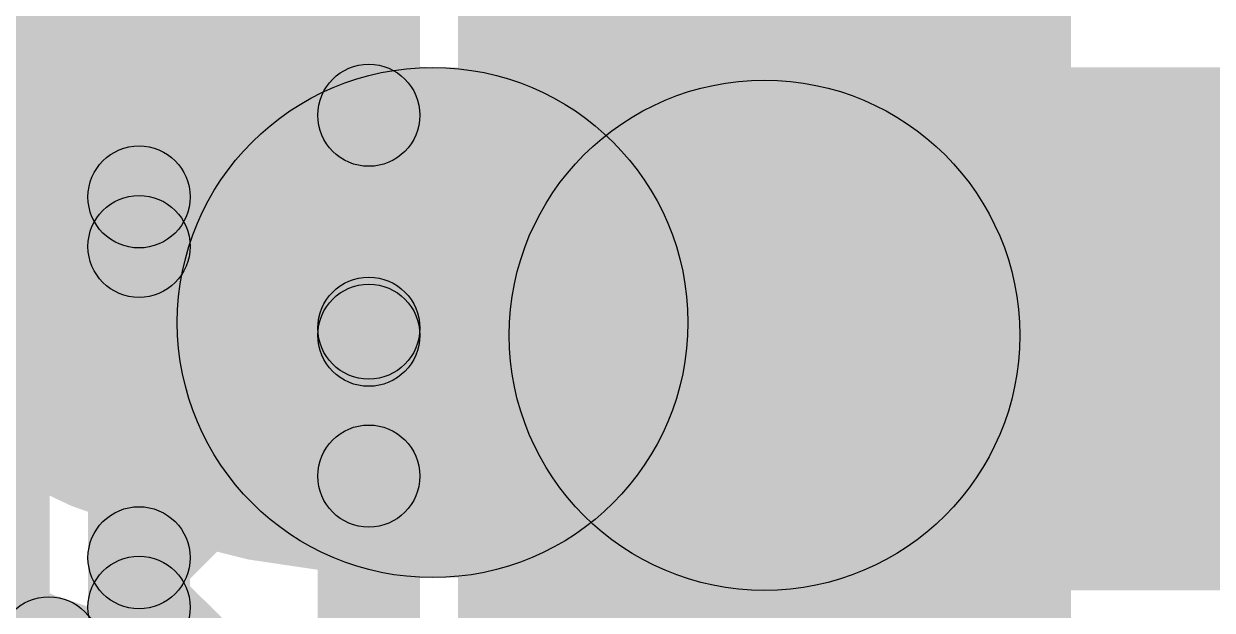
# Model space of a CAD drawing. Header units: millimetres. Extents: x -0.24 to 2.5, y 0 to 2.55.
# Drawn here: x 1.173 to 1.2661, y 0.5584 to 0.6044 of the extents above; entities that cross this region are included whole.
import ezdxf

# ---------------------------------------------------------------- set-up
doc = ezdxf.new("R2010")
doc.units = ezdxf.units.MM
doc.header["$MEASUREMENT"] = 0
for name, color, linetype in [('BottomLayer', 5, 'Continuous'), ('BottomPaste', 16, 'Continuous'), ('BottomSolder', 6, 'Continuous'), ('TopLayer', 1, 'Continuous')]:
    doc.layers.add(name, color=color, linetype=linetype)

# ---------------------------------------------------------------- blocks, each defined once
blk = doc.blocks.new('RES_0805_B_36')
at = {"layer": 'BottomLayer'}
blk.add_hatch(color=5, dxfattribs=at).paths.add_polyline_path([(-0.06, 0.025), (-0.02, 0.025), (-0.02, -0.025), (-0.06, -0.025)])
at = {"layer": 'BottomPaste'}
blk.add_hatch(color=16, dxfattribs=at).paths.add_polyline_path([(-0.06, 0.025), (-0.02, 0.025), (-0.02, -0.025), (-0.06, -0.025)])
at = {"layer": 'BottomSolder'}
for points in [[(-0.064, 0.029), (-0.016, 0.029), (-0.016, -0.029), (-0.064, -0.029)], [(0.016, 0.029), (0.064, 0.029), (0.064, -0.029), (0.016, -0.029)]]:
    blk.add_hatch(color=6, dxfattribs=at).paths.add_polyline_path(points)

msp = doc.modelspace()

# ---------------------------------------------------------------- hatches: boundary and pattern name
at = {"layer": 'BottomLayer'}
for points in [[(1.179171572875254, 0.6124187728752538), (1.184828427124746, 0.6180756271247462), (1.202828427124746, 0.6000756271247462), (1.197171572875254, 0.5944187728752539)], [(1.186, 0.544), (1.178, 0.544), (1.178, 0.616), (1.186, 0.616)], [(1.204, 0.58), (1.196, 0.58), (1.196, 0.616), (1.204, 0.616)], [(1.184828427124746, 0.5880177728752538), (1.179171572875254, 0.5936746271247462), (1.197171572875254, 0.6116746271247462), (1.202828427124746, 0.6060177728752538)], [(1.231, 0.56), (1.231, 0.6), (1.301, 0.6), (1.301, 0.56)], [(1.179171572875254, 0.5841344728752539), (1.184828427124746, 0.5897913271247461), (1.202828427124746, 0.5717913271247461), (1.197171572875254, 0.5661344728752539)], [(1.184828427124746, 0.5597334728752539), (1.179171572875254, 0.5653903271247461), (1.197171572875254, 0.5833903271247461), (1.202828427124746, 0.5777334728752539)], [(1.204, 0.544), (1.196, 0.544), (1.196, 0.58), (1.204, 0.58)], [(1.179171572875254, 0.5558501728752538), (1.184828427124746, 0.5615070271247461), (1.567507027124746, 0.1788284271247462), (1.561850172875254, 0.1731715728752538)]]:
    msp.add_hatch(color=5, dxfattribs=at).paths.add_polyline_path(points)
h = msp.add_hatch(color=5, dxfattribs=at)
edge = h.paths.add_edge_path()
edge.add_arc((1.2, 0.5972472), 0.004, 0, 360)
h = msp.add_hatch(color=5, dxfattribs=at)
edge = h.paths.add_edge_path()
edge.add_arc((1.231, 0.58), 0.02, 0, 360)
h = msp.add_hatch(color=5, dxfattribs=at)
edge = h.paths.add_edge_path()
edge.add_arc((1.182, 0.5908462), 0.004, 0, 360)
h = msp.add_hatch(color=5, dxfattribs=at)
edge = h.paths.add_edge_path()
edge.add_arc((1.182, 0.5869629), 0.004, 0, 360)
h = msp.add_hatch(color=5, dxfattribs=at)
edge = h.paths.add_edge_path()
edge.add_arc((1.2, 0.5805619), 0.004, 0, 360)
h = msp.add_hatch(color=5, dxfattribs=at)
edge = h.paths.add_edge_path()
edge.add_arc((1.2, 0.58), 0.004, 0, 360)
h = msp.add_hatch(color=5, dxfattribs=at)
edge = h.paths.add_edge_path()
edge.add_arc((1.2, 0.58), 0.004, 0, 360)
h = msp.add_hatch(color=5, dxfattribs=at)
edge = h.paths.add_edge_path()
edge.add_arc((1.2, 0.5689629), 0.004, 0, 360)
h = msp.add_hatch(color=5, dxfattribs=at)
edge = h.paths.add_edge_path()
edge.add_arc((1.182, 0.5625619), 0.004, 0, 360)
h = msp.add_hatch(color=5, dxfattribs=at)
edge = h.paths.add_edge_path()
edge.add_arc((1.182, 0.5586786), 0.004, 0, 360)
at = {"layer": 'TopLayer'}
h = msp.add_hatch(color=1, dxfattribs=at)
edge = h.paths.add_edge_path()
edge.add_arc((1.205, 0.581), 0.02, 0, 360)
h = msp.add_hatch(color=1, dxfattribs=at)
edge = h.paths.add_edge_path()
edge.add_arc((1.205, 0.581), 0.02, 0, 360)
msp.add_hatch(color=1, dxfattribs=at).paths.add_polyline_path([(1.205, 0.561), (1.205, 0.601), (1.302, 0.601), (1.302, 0.561)])
h = msp.add_hatch(color=1, dxfattribs=at)
edge = h.paths.add_edge_path()
edge.add_arc((1.1749334, 0.5554953), 0.004, 0, 360)

# ---------------------------------------------------------------- linework, layer by layer
at = {"layer": 'BottomLayer'}
for centre, radius in [((1.2, 0.5972472), 0.004), ((1.231, 0.58), 0.02), ((1.182, 0.5908462), 0.004), ((1.182, 0.5869629), 0.004), ((1.2, 0.5805619), 0.004), ((1.2, 0.58), 0.004), ((1.2, 0.58), 0.004), ((1.2, 0.5689629), 0.004), ((1.182, 0.5625619), 0.004), ((1.182, 0.5586786), 0.004)]:
    msp.add_circle(centre, radius, dxfattribs=at)
at = {"layer": 'TopLayer'}
for points, const_width in [([(1.205, 0.581, -0.4142135623730951), (1.151, 0.635)], 0.04), ([(1.205, 0.55, -0.2641401859963455), (1.132, 0.5914569)], 0.008)]:
    msp.add_lwpolyline(points, format="xyb", dxfattribs=dict(at, const_width=const_width))
for centre, radius in [((1.205, 0.581), 0.02), ((1.205, 0.581), 0.02), ((1.1749334, 0.5554953), 0.004)]:
    msp.add_circle(centre, radius, dxfattribs=at)

# ---------------------------------------------------------------- block references
at = {"rotation": 180}
msp.add_blockref('RES_0805_B_36', (1.191, 0.58), dxfattribs=at)

doc.saveas('drawing.dxf')
